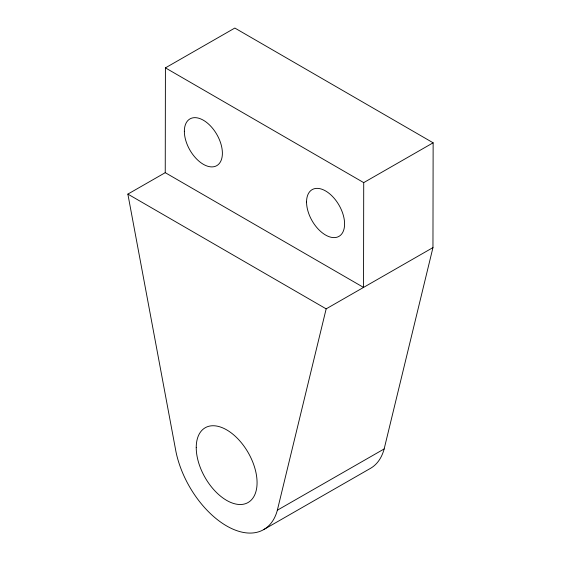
<?xml version="1.0" encoding="UTF-8"?>
<svg xmlns="http://www.w3.org/2000/svg" width="561" height="561" viewBox="0 0 561 561"><rect width="100%" height="100%" fill="white"/><g stroke="black" fill="none" stroke-linecap="round" stroke-linejoin="round"><path stroke-width="0.84" d="M165.418 67.867L363.717 182.62L363.542 287.414L165.243 172.669L165.418 67.867L234.835 28.05L433.134 142.803L432.959 247.597L384.152 448.947A74.347 42.952 60.2 0 1 370.519 468.33L263.719 529.584M165.243 172.669L127.866 194.106L175.923 451.514A74.347 42.952 60.2 0 0 226.567 525.902A74.347 42.952 60.2 0 0 277.351 510.208L326.165 308.859L432.959 247.597M363.717 182.62L433.134 142.803M277.351 510.208L384.152 448.947M127.866 194.106L326.165 308.859M196.231 447.524A43.099 24.901 60.2 0 0 241.833 504.444A43.099 24.901 60.2 0 0 241.931 443.435A43.099 24.901 60.2 0 0 196.231 447.524M184.352 131.274A26.935 15.561 60.2 0 0 212.857 166.855A26.935 15.561 60.2 0 0 212.921 128.721A26.935 15.561 60.2 0 0 184.352 131.274M306.558 201.995A26.935 15.561 60.2 0 0 335.064 237.569A26.935 15.561 60.2 0 0 335.127 199.435A26.935 15.561 60.2 0 0 306.558 201.995"/></g></svg>
